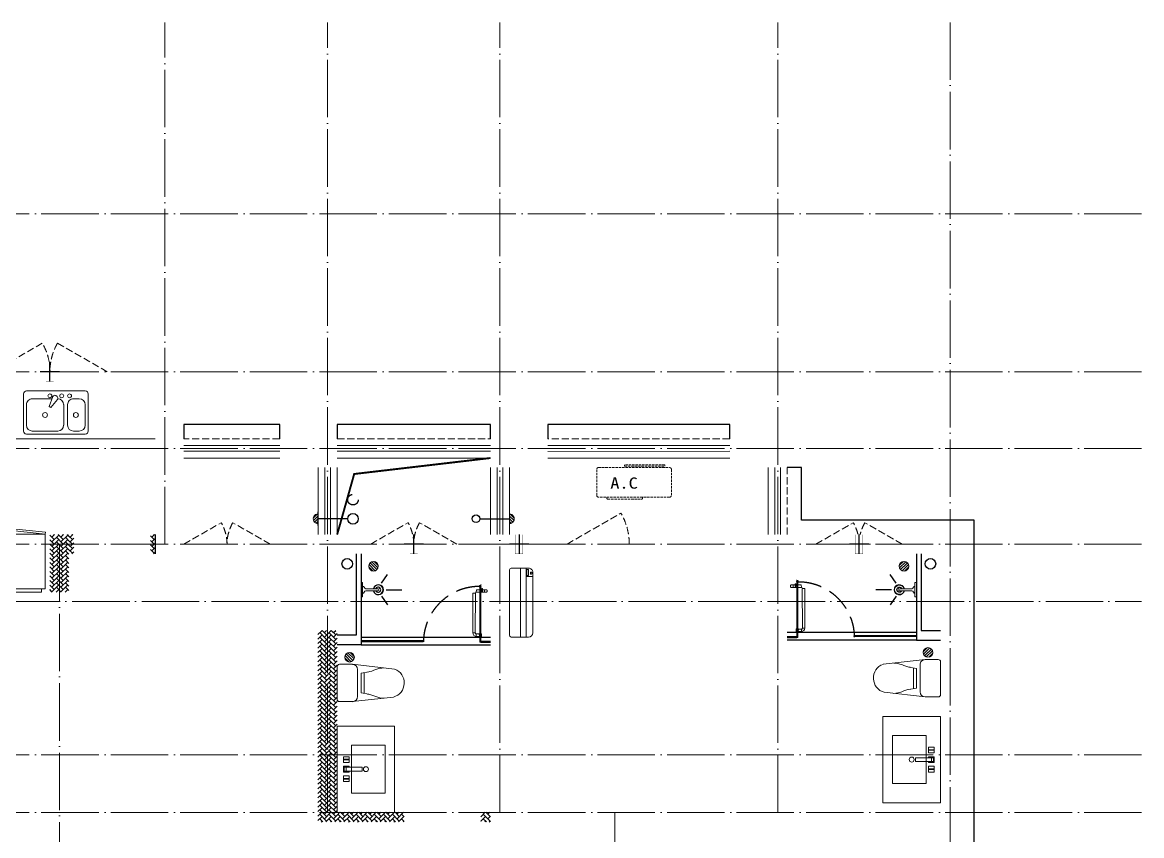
# Model space of a CAD drawing. Extents: x -518115 to 1124316, y -209821 to 1628073.
# Drawn here: x 868230 to 879917, y 369880 to 378374 of the extents above; entities that cross this region are included whole.
import ezdxf

# ---------------------------------------------------------------- set-up
doc = ezdxf.new("R2010")
doc.units = 0
doc.header["$LTSCALE"] = 1000
doc.header["$MEASUREMENT"] = 0
doc.linetypes.add('DASH', pattern=[0.35, 0.25, -0.1])
doc.linetypes.add('DOTE', pattern=[2.42, 2, -0.2, 0.02, -0.2])
for name, color, linetype in [('AH-FURNITURE', 1, 'Continuous'), ('IP-bath&kitchen-JOHNSON', 4, 'Continuous'), ('P-bath&kitchen-JOHNSON', 4, 'Continuous'), ('VPIPE-中水', 122, 'Continuous'), ('VPIPE-凝结', 150, 'Continuous'), ('VPIPE-废水', 31, 'Continuous'), ('VPIPE-雨水', 4, 'DASH'), ('保温', 6, 'Continuous'), ('建筑-排气道', 9, 'Continuous'), ('机电标识类', 1, 'Continuous'), ('看线', 251, 'Continuous')]:
    doc.layers.add(name, color=color, linetype=linetype)
for name, color, linetype, lineweight in [('DOTE', 19, 'DOTE', 9), ('LVTRY', 1, 'Continuous', 13), ('PUB_HATCH', 8, 'Continuous', 9), ('WINDOW', 144, 'Continuous', 15), ('平面-栏杆', 135, 'Continuous', 15), ('平面-看线', 45, 'Continuous', 15), ('平面-空调室内机', 176, 'Continuous', 9), ('平面-空调预留孔', 173, 'Continuous', 15), ('空调', 76, 'Continuous', 13), ('立面-洞口示意', 152, 'Continuous', 13)]:
    doc.layers.add(name, color=color, linetype=linetype, lineweight=lineweight)
doc.styles.add('DIM_FONT', font='SIMPLEX.shx', dxfattribs={"width": 0.56})
doc.styles.add('黑体', font='')
doc.styles.get('黑体').set_extended_font_data('SimHei')
pattern_1 = [(45, (0, 0), (0, 47.4157523), [100.584, -33.528]), (135, (23.708, 23.708), (3e-15, 47.4157523), [100.584, -33.528])]

# ---------------------------------------------------------------- blocks, each defined once
blk = doc.blocks.new('A$C7A951E79')
at = {"layer": 'LVTRY'}
for p, q in [((-7, 49), (-49, 7)), ((0, 28), (-47, -18)), ((0, 0), (-35, -35)), ((0, -71), (0, 71)), ((0, -28), (-18, -47))]:
    blk.add_line(p, q, dxfattribs=at)
blk.add_arc((0, 0), 49.9, 89.9757, 269.9757, dxfattribs=at)
blk.add_point((0, 0), dxfattribs=at)
blk = doc.blocks.new('A$C42425DA4')
blk.add_blockref('A$C7A951E79', (38800, 0))
at = {"xscale": -1}
blk.add_blockref('A$C7A951E79', (40800, 0), dxfattribs=at)
blk = doc.blocks.new('gsergvr')
at = {"layer": '平面-空调预留孔', "linetype": 'DASH', "ltscale": 0.1}
for p, q in [((34075, 17176), (34075, 17166)), ((34085, 17156), (34438, 17156)), ((34448, 17166), (34448, 17176))]:
    blk.add_line(p, q, dxfattribs=at)
blk.add_lwpolyline([(34729, 17176), (33989, 17176, -0.414214), (33969, 17196), (33969, 17466, -0.414214), (33989, 17486), (34729, 17486, -0.414214), (34749, 17466), (34749, 17196, -0.414214)], format="xyb", close=True, dxfattribs=at)
blk.add_lwpolyline([(34679, 17515), (34260, 17515), (34260, 17500), (34679, 17500)], close=True, dxfattribs=at)
for centre, start, end in [((34085, 17166), 180, 270), ((34438, 17166), 270, 0)]:
    blk.add_arc(centre, 10, start, end, dxfattribs=at)
at = {"layer": '平面-空调预留孔', "color": 251, "linetype": 'DASH', "ltscale": 0.1, "true_color": 0x636466, "style": '黑体', "width": 1.2}
blk.add_text('A.C', height=117, dxfattribs=at).set_placement((34111, 17265))
blk = doc.blocks.new('rtyryrtyeeretee')
at = {"layer": '平面-空调预留孔'}
blk.add_blockref('gsergvr', (635673, 326706), dxfattribs=at)
blk = doc.blocks.new('dongkong')
blk.add_wipeout([(-603756, 210771), (-603756, 210571), (-603836, 210571), (-603836, 210771)])
at = {"layer": '机电标识类', "color": 250, "linetype": 'DASH', "ltscale": 400}
for p, q in [((-603796, 210771), (-603796, 210571)), ((-603896, 210671), (-603696, 210671))]:
    blk.add_line(p, q, dxfattribs=at)
at = {"layer": '空调', "color": 6, "linetype": 'DASH', "const_width": 2}
blk.add_lwpolyline([(-603756, 210771), (-603756, 210571), (-603836, 210571), (-603836, 210771)], close=True, dxfattribs=at)
blk = doc.blocks.new('rrrrrrrrrrrra')
for p, q in [((253, 484), (-87, 484)), ((-112, 459), (-112, 324)), ((278, 324), (278, 459)), ((-112, 324), (-64, -103)), ((-59, 271), (224, 271)), ((278, 324), (228, -116)), ((-21, 232), (-34, 154)), ((191, 200), (-26, 200)), ((186, 232), (-21, 232)), ((186, 232), (199, 154))]:
    blk.add_line(p, q)
for centre, radius, start, end in [((-87, 459), 25, 90, 180), ((253, 459), 25, 0, 90), ((-59, 324), 53.3, 180, 270), ((224, 324), 53.3, 270, 0), ((-323, 210), 294, 333.5369, 351.4828), ((488, 210), 294, 188.5172, 206.4631), ((149, -3), 224, 158.5202, 180), ((16, -3), 224, 0, 21.4798), ((84, -64), 153, 195.0773, 340.1181)]:
    blk.add_arc(centre, radius, start, end)
blk = doc.blocks.new('A$C1E0F638F')
for points in [[(500, 435), (500, 85), (0, 85), (0, 435)], [(270, 30), (230, 30), (230, 195), (270, 195)], [(120, 0), (180, 0), (180, 60), (120, 60)], [(147, 55), (153, 55), (153, 5), (147, 5)], [(230, 30), (270, 30), (270, 10), (230, 10)], [(380, 0), (320, 0), (320, 60), (380, 60)], [(353, 55), (347, 55), (347, 5), (353, 5)]]:
    blk.add_lwpolyline(points, close=True)
blk.add_lwpolyline([(270, 60), (280, 60), (280, 0), (220, 0), (220, 60), (230, 60)])
blk.add_circle((250, 236), 26)
blk = doc.blocks.new('$lvtry$00000171')
for p, q in [((-74, 11), (-11, 74)), ((-70, -27), (27, 70)), ((-53, -53), (53, 53)), ((-27, -70), (70, 27)), ((11, -74), (74, -11))]:
    blk.add_line(p, q)
blk.add_circle((0, 0), 75)
blk.add_point((0, 0))
blk = doc.blocks.new('135')
blk.add_hatch(color=256).paths.add_polyline_path([(5, 2), (4, -1), (-5, 2), (-4, 5)])
for p, q in [((-6, 19), (-3, 19)), ((-3, 19), (-6, 19)), ((-6, 3), (5, -2)), ((-6, 3), (-5, 3)), ((-5, 11), (-5, 31)), ((5, 11), (-5, 11)), ((5, 10), (-5, 10)), ((-5, 3), (-4, 6)), ((-4, 6), (5, 2)), ((0, 0), (0, 39)), ((6, 19), (3, 19)), ((3, 19), (6, 19)), ((4, -1), (5, 2)), ((5, 11), (5, 32)), ((4, -1), (6, -2))]:
    blk.add_line(p, q)
for centre, radius, start, end in [((6, 16), 13.5, 151.0147, 204.8403), ((13, 4), 20.5, 163.0924, 182.0012), ((-6, 4), 1, 184.2275, 248.4661), ((-5, 22), 0.5, 335.7643, 151.0147), ((4, 18), 9.42, 155.7643, 171.9773), ((9, 15), 14.6, 166.278, 198.0953), ((14, 4), 19.5, 163.7443, 182.5269), ((-5, 3), 0.5, 181.9385, 247.2597), ((5, 22), 0.5, 29.8425, 204.574), ((-6, 17), 11.7, 10.475, 24.574), ((-6, 15), 12.4, 338.6449, 16.0476), ((29, 7), 24, 172.9439, 199.2318), ((-6, 16), 13.4, 334.9111, 29.8425), ((26, 6), 20.6, 169.1454, 199.9526), ((6, -1), 1.17, 247.4597, 19.9526), ((6, -1), 0.5, 247.4597, 19.2318)]:
    blk.add_arc(centre, radius, start, end)
blk.add_open_spline([(-5, 31), (-4, 31), (-2, 33), (1, 29), (3, 31), (5, 32)], degree=3, knots=[0, 0, 0, 0, 3.066329, 6.218313, 11.124135, 11.124135, 11.124135, 11.124135])
blk = doc.blocks.new('SDFAWERAWER')
at = {"layer": 'LVTRY', "color": 1}
for p, q in [((593988, -1242191), (593978, -1242214)), ((594017, -1242203), (593988, -1242191)), ((593941, -1242210), (593784, -1242595)), ((593965, -1242220), (593807, -1242604)), ((593941, -1242210), (593965, -1242220)), ((594007, -1242226), (593978, -1242214)), ((594016, -1242220), (594027, -1242193)), ((594016, -1242220), (594022, -1242223)), ((594026, -1242204), (594018, -1242222)), ((594018, -1242222), (594021, -1242220)), ((594025, -1242211), (594021, -1242220)), ((594023, -1242221), (594022, -1242223)), ((594022, -1242223), (594024, -1242222)), ((594023, -1242211), (594030, -1242194)), ((594024, -1242221), (594024, -1242222)), ((594025, -1242211), (594031, -1242197)), ((594027, -1242193), (594033, -1242195)), ((594028, -1242234), (594078, -1242255)), ((594030, -1242194), (594031, -1242197)), ((594032, -1242197), (594033, -1242195)), ((594033, -1242195), (594034, -1242197)), ((594034, -1242198), (594034, -1242197)), ((594047, -1242201), (594036, -1242229)), ((594036, -1242229), (594039, -1242230)), ((594037, -1242211), (594088, -1242232)), ((594039, -1242230), (594045, -1242214)), ((594039, -1242230), (594042, -1242228)), ((594042, -1242228), (594051, -1242205)), ((594050, -1242202), (594043, -1242218)), ((594047, -1242201), (594050, -1242202)), ((594050, -1242202), (594051, -1242205)), ((594057, -1242246), (594067, -1242223)), ((593784, -1242595), (593807, -1242604)), ((593803, -1242641), (593813, -1242618)), ((593803, -1242641), (593833, -1242653)), ((593813, -1242618), (593842, -1242630)), ((593842, -1242630), (593833, -1242653)), ((593834, -1242656), (593833, -1242653)), ((593845, -1242629), (593834, -1242656)), ((593836, -1242657), (593834, -1242656)), ((593848, -1242630), (593836, -1242657)), ((593845, -1242629), (593842, -1242630)), ((593848, -1242630), (593845, -1242629)), ((593847, -1242662), (593858, -1242634)), ((593850, -1242663), (593861, -1242635)), ((593852, -1242662), (593862, -1242637)), ((593858, -1242634), (593861, -1242635)), ((593861, -1242635), (593862, -1242637)), ((593847, -1242662), (593850, -1242663))]:
    blk.add_line(p, q, dxfattribs=at)
blk.add_lwpolyline([(593823, -1242717), (594046, -1242174), (594037, -1242170), (593814, -1242713)], close=True, dxfattribs=at)
blk.add_arc((594075, -1242240), 15.3, 281.7932, 33.7019, dxfattribs=at)
for centre, major_axis, start_param, end_param in [((593974, -1242224), (3.93, 9.6), 0, 1.570796), ((593817, -1242608), (13.5, 33.1), 1.570796, 3.141593), ((593817, -1242608), (3.93, 9.6), 1.570796, 3.141593)]:
    blk.add_ellipse(centre, major_axis=major_axis, ratio=1, start_param=start_param, end_param=end_param, dxfattribs=at)
at = {"layer": 'P-bath&kitchen-JOHNSON', "color": 8, "linetype": 'DASH'}
blk.add_arc((593810, -1242714), 586, 67.5369, 157.1325, dxfattribs=at)
at = {"layer": 'LVTRY', "color": 1, "xscale": -1, "rotation": 157.7329157530927}
blk.add_blockref('135', (594045, -1242162), dxfattribs=at)
blk = doc.blocks.new('A$C5DCB2F21')
at = {"layer": 'IP-bath&kitchen-JOHNSON', "color": 8}
for p, q in [((-68, -213), (-158, -275)), ((68, -213), (158, -275)), ((0, -261), (0, -425))]:
    blk.add_line(p, q, dxfattribs=at)
at = {"layer": 'IP-bath&kitchen-JOHNSON', "color": 250}
for centre, major_axis, ratio, start_param, end_param in [((0, -179), (-51, 0), 0.990052, -1.36297, 4.504563), ((0, -178), (-26.8, 0), 0.994812, -1.167677, 4.309269)]:
    blk.add_ellipse(centre, major_axis=major_axis, ratio=ratio, start_param=start_param, end_param=end_param, dxfattribs=at)
at = {"layer": 'LVTRY', "color": 1}
for p, q in [((74, 0), (-74, 0)), ((-10, -174), (-10, -49)), ((11, -174), (11, -49))]:
    blk.add_line(p, q, dxfattribs=at)
blk.add_lwpolyline([(74, 0), (74, -16), (-74, -16), (-74, 0)], dxfattribs=at)
for points in [[(-26, -31, -0.364142), (-38, -16, -0.020495)], [(-10, -49, 0.214893), (-26, -31, 7.649644)], [(11, -49, -0.21439), (26, -31, -7.649644)], [(26, -31, 0.364142), (38, -16, 0.020495)]]:
    blk.add_lwpolyline(points, format="xyb", dxfattribs=at)
blk.add_arc((0, -174), 10.5, 180, 0, dxfattribs=at)
for centre, major_axis, ratio, start_param, end_param in [((0, -181), (53.6, 0), 0.987577, 1.76809, 7.656688), ((-12, -165), (0, 1.43), 0.85, -1.570796, 4.712389), ((-12, -189), (0, 1.43), 0.85, 4.712389, 10.995574), ((12, -165), (0, 1.43), 0.85, 4.712389, 10.995574), ((12, -189), (0, 1.43), 0.85, 4.712389, 10.995574)]:
    blk.add_ellipse(centre, major_axis=major_axis, ratio=ratio, start_param=start_param, end_param=end_param, dxfattribs=at)
blk = doc.blocks.new('DSGDFGF')
at = {"layer": 'IP-bath&kitchen-JOHNSON'}
for p, q in [((676542, 342985), (677892, 342985)), ((676542, 342950), (677192, 342950)), ((676542, 342940), (677192, 342940)), ((676542, 342905), (677892, 342905)), ((677192, 342940), (677192, 342950)), ((677892, 342940), (677792, 342940)), ((677792, 342930), (677792, 342940)), ((677892, 342930), (677792, 342930))]:
    blk.add_line(p, q, dxfattribs=at)
at = {"layer": 'IP-bath&kitchen-JOHNSON', "color": 8}
for points in [[(676542, 343855), (676542, 342905), (676292, 342905)], [(676492, 343855), (676492, 343005), (676292, 343005)]]:
    blk.add_lwpolyline(points, dxfattribs=at)
at = {"layer": 'LVTRY', "color": 1}
blk.add_lwpolyline([(676892, 341155), (676292, 341155), (676292, 342055), (676892, 342055)], close=True, dxfattribs=at)
at = {"layer": 'IP-bath&kitchen-JOHNSON'}
for name, p, rotation in [('A$C5DCB2F21', (676542, 343480), 90.00848852444699), ('SDFAWERAWER', (-342526, 1268091), 22.25976934310714)]:
    blk.add_blockref(name, p, dxfattribs=dict(at, rotation=rotation))
at = {"layer": 'LVTRY', "xscale": -0.6666666667107826, "yscale": 0.6666666667107826}
for p in [(676672, 343725), (676422, 342775)]:
    blk.add_blockref('$lvtry$00000171', p, dxfattribs=at)
at = {"layer": 'LVTRY', "color": 1, "extrusion": (0, 0, -1), "xscale": -1, "zscale": -1, "rotation": 270}
blk.add_blockref('rrrrrrrrrrrra', (-676776, 342423), dxfattribs=at)
at = {"layer": 'LVTRY', "color": 1, "xscale": -1, "rotation": 270}
blk.add_blockref('A$C1E0F638F', (676357, 341356), dxfattribs=at)
blk = doc.blocks.new('A$C001338C2')
for p, q in [((845, 304), (55, 304)), ((109, 215), (109, 304)), ((0, 249), (0, 22)), ((900, 22), (900, 249)), ((22, 0), (878, 0))]:
    blk.add_line(p, q)
at = {"lineweight": 5}
for p, q in [((900, 215), (0, 215)), ((900, 143), (0, 143))]:
    blk.add_line(p, q, dxfattribs=at)
for points in [[(89, 226), (22, 226, -0.414214), (17, 232), (17, 243, -0.414214), (22, 249), (89, 249, -0.414214), (95, 243), (95, 232, -0.414214)], [(73, 275), (57, 275, -0.414214), (51, 281), (51, 283, -0.414214), (57, 289), (73, 289, -0.414214), (79, 283), (79, 281, -0.414214)]]:
    blk.add_lwpolyline(points, format="xyb", close=True)
for centre, radius, start, end in [((55, 249), 55, 90, 180), ((845, 249), 55, 360, 90), ((22, 22), 22, 180, 270), ((878, 22), 22, 270, 360)]:
    blk.add_arc(centre, radius, start, end)
blk = doc.blocks.new('GDFGDGRD')
at = {"layer": '保温', "linetype": 'ByBlock', "ltscale": 10}
h = blk.add_hatch(dxfattribs=at)
h.set_pattern_fill('AR-HBONE', color=251, scale=55)
h.set_pattern_definition(pattern_1)
h.paths.add_polyline_path([(428967, 372824), (428967, 373024), (428917, 373024), (428917, 372824)])
h = blk.add_hatch(dxfattribs=at)
h.set_pattern_fill('AR-HBONE', color=251, scale=55)
h.set_pattern_definition(pattern_1)
h.paths.add_polyline_path([(429817, 372824), (429817, 373024), (429767, 373024), (429767, 372824)])
h = blk.add_hatch(dxfattribs=at)
h.set_pattern_fill('AR-HBONE', color=251, scale=55)
h.set_pattern_definition(pattern_1)
h.paths.add_polyline_path([(430018, 372424), (430017, 373024), (429817, 373024), (429818, 372424)])
h = blk.add_hatch(dxfattribs=at)
h.set_pattern_fill('AR-HBONE', color=251, scale=55)
h.set_pattern_definition(pattern_1)
h.paths.add_polyline_path([(427217, 370024), (427217, 372024), (427017, 372024), (427017, 370024)])
h = blk.add_hatch(dxfattribs=at)
h.set_pattern_fill('AR-HBONE', color=251, scale=55)
h.set_pattern_definition(pattern_1)
h.paths.add_polyline_path([(425517, 370024), (425517, 370124), (425417, 370124), (425417, 370024)])
h = blk.add_hatch(dxfattribs=at)
h.set_pattern_fill('AR-HBONE', color=251, scale=55)
h.set_pattern_definition(pattern_1)
h.paths.add_polyline_path([(427017, 370024), (427017, 370124), (426317, 370124), (426317, 370024)])
at = {"layer": '保温', "color": 251, "linetype": 'ByBlock', "ltscale": 10}
blk.add_line((428917, 373024), (428917, 372824), dxfattribs=at)
blk = doc.blocks.new('rtyg7uyhg')
at = {"layer": 'LVTRY'}
for p, q in [((194235, 45489), (193621, 45489)), ((193590, 45458), (193590, 45069)), ((193621, 45131), (193621, 45346)), ((193682, 45407), (193888, 45407)), ((193896, 45430), (193858, 45326)), ((193875, 45316), (193946, 45401)), ((193926, 45440), (193940, 45432)), ((194010, 45346), (194010, 45131)), ((194051, 45131), (194051, 45346)), ((194112, 45407), (194173, 45407)), ((194235, 45346), (194235, 45131)), ((194265, 45069), (194265, 45458)), ((193858, 45326), (193875, 45316)), ((193621, 45039), (194235, 45039)), ((193948, 45069), (193682, 45069)), ((194173, 45069), (194112, 45069))]:
    blk.add_line(p, q, dxfattribs=at)
for centre, radius in [((193866, 45438), 20.5), ((193989, 45438), 20.5), ((194071, 45438), 20.5), ((193815, 45238), 25.6), ((194137, 45238), 25.6)]:
    blk.add_circle(centre, radius, dxfattribs=at)
for centre, radius, start, end in [((193621, 45458), 30.7, 90, 180), ((194235, 45458), 30.7, 360, 90), ((193682, 45346), 61.4, 90, 180), ((193916, 45423), 20.5, 60, 159.4623), ((193930, 45414), 20.5, 320.5377, 60), ((193948, 45346), 61.4, 360, 90), ((194112, 45346), 61.4, 90, 180), ((194173, 45346), 61.4, 360, 90), ((193682, 45131), 61.4, 180, 270), ((193948, 45131), 61.4, 270, 360), ((194112, 45131), 61.4, 180, 270), ((194173, 45131), 61.4, 270, 360), ((193621, 45069), 30.7, 180, 270), ((194235, 45069), 30.7, 270, 360)]:
    blk.add_arc(centre, radius, start, end, dxfattribs=at)
at = {"layer": 'LVTRY', "style": 'DIM_FONT', "width": 0.8, "flags": 9}
for tag in ['YSIZE', 'XSIZE']:
    blk.add_attdef(tag, (193928, 45488), '', height=0.5, rotation=90, dxfattribs=at)
blk = doc.blocks.new('A$C60D053AF')
at = {"layer": 'AH-FURNITURE', "color": 8}
for p, q in [((233, -90), (128, -90)), ((233, -110), (128, -110)), ((193, -71), (328, -71)), ((193, -91), (328, -91)), ((342, -97), (370, -143)), ((356, -83), (384, -129)), ((245, -129), (245, -122)), ((265, -129), (265, -122)), ((255, -281), (255, -251)), ((255, -281), (393, -281)), ((393, -281), (393, -251))]:
    blk.add_line(p, q, dxfattribs=at)
for points in [[(170, -68, 1), (170, -94), (193, -94), (193, -68)], [(234, -251), (414, -251, 0.414214), (424, -241), (424, -111, 0.414214), (414, -101), (234, -101, 0.414214), (224, -111), (224, -241, 0.414214)], [(268, -122), (268, -107, 0.414214), (248, -87), (233, -87), (233, -113), (242, -113), (242, -122)], [(242, -152, 1), (268, -152), (268, -129), (242, -129)], [(384, -161, 1), (402, -143), (386, -127), (368, -145)]]:
    blk.add_lwpolyline(points, format="xyb", close=True, dxfattribs=at)
for centre, radius in [((100, -100), 30), ((255, -152), 15), ((255, -152), 10), ((393, -152), 15), ((393, -152), 10)]:
    blk.add_circle(centre, radius, dxfattribs=at)
for radius in [40, 20]:
    blk.add_arc((328, -111), radius, 45, 90, dxfattribs=at)
blk = doc.blocks.new('A-Kitchen-7')
at = {"layer": 'LVTRY'}
for p, q in [((-519, 780), (-7, 834)), ((-515, 756), (-519, 780)), ((-4, 811), (-515, 756)), ((515, 756), (-515, 756)), ((-515, 756), (-515, 40)), ((-486, 761), (-485, 756)), ((-29, 767), (-112, 756)), ((-29, 767), (-35, 806)), ((-7, 834), (-4, 811)), ((515, 780), (0, 780)), ((0, 756), (0, 780)), ((515, 756), (515, 780)), ((515, 40), (515, 756)), ((-515, 40), (515, 40))]:
    blk.add_line(p, q, dxfattribs=at)
blk.add_lwpolyline([(-469, 40), (-469, 0), (469, 0), (469, 40)], close=True, dxfattribs=at)
blk = doc.blocks.new('*U66')
h = blk.add_hatch(color=5)
h.set_gradient(color1=(0, 0, 255), rotation=180, tint=1)
h.paths.add_polyline_path([(0, 0), (-6.35, -6.35), (-6.35, -2.159), (-15, -2.159), (-15, 2.159), (-6.35, 2.159), (-6.35, 6.35)])
at = {"color": 0, "linetype": 'Continuous'}
blk.add_lwpolyline([(0, 0), (-6.35, -6.35), (-6.35, -2.159), (-15, -2.159), (-15, 2.159), (-6.35, 2.159), (-6.35, 6.35)], close=True, dxfattribs=at)
blk = doc.blocks.new('sgrsefv')
at = {"layer": 'PUB_HATCH'}
blk.add_hatch(color=256, dxfattribs=at).paths.add_polyline_path([(1112933, 840916), (1112933, 840646), (1113073, 840646), (1113073, 840661), (1112968, 840661), (1112948, 840681), (1112948, 840881), (1112968, 840901), (1113288, 840901), (1113308, 840881), (1113308, 840681), (1113288, 840661), (1113183, 840661), (1113183, 840646), (1113323, 840646), (1113323, 840916)])
at = {"layer": 'LVTRY', "color": 1}
for p, q in [((1113073, 840661), (1113073, 840646)), ((1113183, 840661), (1113183, 840646))]:
    blk.add_line(p, q, dxfattribs=at)
for points in [[(1112918, 840931), (1113338, 840931), (1113338, 840631), (1112918, 840631)], [(1112933, 840916), (1113323, 840916), (1113323, 840646), (1112933, 840646)], [(1113288, 840661), (1112968, 840661), (1112948, 840681), (1112948, 840881), (1112968, 840901), (1113288, 840901), (1113308, 840881), (1113308, 840681), (1113288, 840661)]]:
    blk.add_lwpolyline(points, close=True, dxfattribs=at)
at = {"layer": '立面-洞口示意'}
blk.add_lwpolyline([(1112918, 840931), (1113182, 840837), (1113338, 840631)], dxfattribs=at)
at = {"layer": '建筑-排气道', "xscale": -5, "yscale": 5, "zscale": 5, "rotation": 270}
blk.add_blockref('*U66', (1113118, 840599), dxfattribs=at)
blk = doc.blocks.new('FRSDFDGDGDRGDR')
at = {"layer": '平面-空调预留孔'}
for p, q in [((699612, 775044), (699612, 775441)), ((699619, 775448), (699746, 775448)), ((699746, 775448), (699746, 775355)), ((699720, 775342), (699720, 775143)), ((699727, 775349), (699740, 775349)), ((699727, 775136), (699740, 775136)), ((699746, 775130), (699746, 775037)), ((699746, 775037), (699619, 775037))]:
    blk.add_line(p, q, dxfattribs=at)
blk.add_lwpolyline([(699766, 775167), (699793, 775154), (699793, 775057), (699766, 775044), (699766, 775018), (699619, 775018, -0.414214), (699593, 775044), (699593, 775441, -0.414214), (699619, 775468), (699766, 775468), (699766, 775441), (699793, 775428), (699793, 775332), (699766, 775318)], format="xyb", close=True, dxfattribs=at)
for centre, radius in [((699740, 775332), 10.6), ((699740, 775243), 15.8), ((699740, 775154), 10.6)]:
    blk.add_circle(centre, radius, dxfattribs=at)
for centre, start, end in [((699619, 775441), 90, 180), ((699727, 775342), 90, 180), ((699740, 775355), 270, 360), ((699727, 775143), 180, 270), ((699740, 775130), 0, 90), ((699619, 775044), 180, 270)]:
    blk.add_arc(centre, 6.6, start, end, dxfattribs=at)
blk = doc.blocks.new('GDGDRGDRGRD')
at = {"layer": 'LVTRY', "color": 251}
for p, q in [((430081, 371515), (429865, 371758)), ((430335, 371758), (429865, 371758)), ((429865, 371758), (429865, 370858)), ((430235, 370858), (430235, 371758)), ((430335, 371515), (430081, 371515)), ((430081, 371515), (430081, 371100)), ((429865, 370858), (430081, 371100)), ((430081, 371100), (430335, 371100)), ((429865, 370858), (430335, 370858))]:
    blk.add_line(p, q, dxfattribs=at)
at = {"layer": 'LVTRY'}
for p, q in [((429915, 370948), (429915, 371668)), ((429925, 371678), (430325, 371678)), ((430045, 371658), (430045, 371568)), ((430050, 371658), (430045, 371658)), ((430050, 371568), (430050, 371658)), ((430235, 371668), (430235, 370948)), ((429975, 371526), (430102, 371526)), ((429975, 371521), (429975, 371526)), ((429995, 371628), (429995, 371418)), ((430000, 371628), (430000, 371418)), ((430290, 371638), (430005, 371638)), ((430290, 371633), (430005, 371633)), ((430045, 371568), (430050, 371568)), ((430220, 371526), (430092, 371526)), ((430092, 371526), (430092, 371521)), ((430102, 371526), (430102, 371521)), ((430195, 371418), (430195, 371628)), ((430200, 371418), (430200, 371628)), ((430220, 371521), (430220, 371526)), ((430102, 371521), (429975, 371521)), ((430005, 371413), (430290, 371413)), ((430005, 371408), (430290, 371408)), ((430045, 371388), (430045, 371478)), ((430045, 371478), (430050, 371478)), ((430050, 371478), (430050, 371388)), ((430092, 371521), (430220, 371521)), ((430235, 371100), (430235, 371515)), ((429935, 371358), (429974, 371358)), ((429955, 371339), (429955, 371378)), ((430050, 371388), (430045, 371388)), ((429935, 371258), (429974, 371258)), ((429955, 371239), (429955, 371278)), ((429995, 370988), (429995, 371198)), ((430000, 370988), (430000, 371198)), ((430005, 371208), (430290, 371208)), ((430005, 371203), (430290, 371203)), ((430045, 371228), (430045, 371138)), ((430050, 371228), (430045, 371228)), ((430050, 371138), (430050, 371228)), ((430195, 371198), (430195, 370988)), ((430200, 371198), (430200, 370988)), ((430102, 371096), (429975, 371096)), ((429975, 371096), (429975, 371091)), ((429975, 371091), (430102, 371091)), ((430045, 371138), (430050, 371138)), ((430092, 371091), (430092, 371096)), ((430092, 371096), (430220, 371096)), ((430220, 371091), (430092, 371091)), ((430102, 371091), (430102, 371096)), ((430220, 371096), (430220, 371091)), ((430290, 370983), (430005, 370983)), ((430290, 370978), (430005, 370978)), ((430045, 370958), (430045, 371048)), ((430045, 371048), (430050, 371048)), ((430050, 370958), (430045, 370958)), ((430050, 371048), (430050, 370958)), ((430325, 370938), (429925, 370938))]:
    blk.add_line(p, q, dxfattribs=at)
blk.add_lwpolyline([(429609, 370758), (429735, 370758), (429735, 371758), (427635, 371758)], dxfattribs=at)
for centre, radius in [((430147, 371523), 29.7), ((430147, 371523), 11.7), ((429955, 371358), 17), ((429955, 371258), 17), ((430147, 371093), 29.7), ((430147, 371093), 11.7)]:
    blk.add_circle(centre, radius, dxfattribs=at)
for centre, radius, start, end in [((429925, 371668), 10, 90, 180), ((430225, 371668), 10, 0, 90), ((430005, 371628), 10, 90, 180), ((430005, 371628), 5, 90, 180), ((430047, 371523), 56.7, 2.2742, 87.7258), ((430047, 371523), 52.2, 2.4704, 87.5296), ((430147, 371523), 56.7, 92.2742, 177.7258), ((430147, 371523), 52.2, 92.4704, 177.5296), ((430190, 371628), 10, 0, 90), ((430190, 371628), 5, 0, 90), ((430005, 371418), 10, 180, 270), ((430005, 371418), 5, 180, 270), ((430047, 371523), 56.7, 272.2742, 357.7258), ((430047, 371523), 52.2, 272.4704, 357.5296), ((430147, 371523), 56.7, 182.2742, 267.7258), ((430147, 371523), 52.2, 182.4704, 267.5296), ((430190, 371418), 5, 270, 0), ((430190, 371418), 10, 270, 0), ((430005, 371198), 10, 90, 180), ((430005, 371198), 5, 90, 180), ((430190, 371198), 10, 0, 90), ((430190, 371198), 5, 0, 90), ((430047, 371093), 56.7, 2.2742, 87.7258), ((430047, 371093), 52.2, 2.4704, 87.5296), ((430047, 371093), 56.7, 272.2742, 357.7258), ((430047, 371093), 52.2, 272.4704, 357.5296), ((430147, 371093), 56.7, 92.2742, 177.7258), ((430147, 371093), 56.7, 182.2742, 267.7258), ((430147, 371093), 52.2, 92.4704, 177.5296), ((430147, 371093), 52.2, 182.4704, 267.5296), ((429925, 370948), 10, 180, 270), ((430005, 370988), 10, 180, 270), ((430005, 370988), 5, 180, 270), ((430190, 370988), 5, 270, 0), ((430190, 370988), 10, 270, 0), ((430225, 370948), 10, 270, 0)]:
    blk.add_arc(centre, radius, start, end, dxfattribs=at)
at = {"xscale": -1, "rotation": 270}
blk.add_blockref('FRSDFDGDGDRGDR', (-345583, -327434), dxfattribs=at)
at = {"xscale": -1}
blk.add_blockref('rtyg7uyhg', (622600, 326770), dxfattribs=at)
for name, p, rotation in [('A$C60D053AF', (430135, 372358), 270), ('sgrsefv', (1543253, 1211090), 180)]:
    blk.add_blockref(name, p, dxfattribs=dict(rotation=rotation))
at = {"layer": 'LVTRY', "color": 1, "extrusion": (0, 0, -1), "xscale": -0.7999999999883585, "yscale": 0.7999999999883585, "zscale": -0.7999999999883585}
blk.add_blockref('A-Kitchen-7', (-429197, 370159), dxfattribs=at)
blk = doc.blocks.new('GDGDRGDGRD')
at = {"layer": 'IP-bath&kitchen-JOHNSON'}
for p, q in [((490533, 524228), (491883, 524228)), ((490533, 524193), (491183, 524193)), ((490533, 524183), (491183, 524183)), ((491183, 524183), (491183, 524193)), ((491883, 524183), (491783, 524183)), ((491783, 524173), (491783, 524183)), ((491883, 524173), (491783, 524173)), ((490533, 524148), (491883, 524148))]:
    blk.add_line(p, q, dxfattribs=at)
at = {"layer": 'IP-bath&kitchen-JOHNSON', "color": 8}
for points in [[(490533, 525048), (490533, 524148), (490283, 524148)], [(490483, 525048), (490483, 524248), (490283, 524248)]]:
    blk.add_lwpolyline(points, dxfattribs=at)
at = {"layer": 'LVTRY', "color": 1}
blk.add_lwpolyline([(490883, 522448), (490283, 522448), (490283, 523348), (490883, 523348)], close=True, dxfattribs=at)
at = {"layer": 'IP-bath&kitchen-JOHNSON'}
for name, p, rotation in [('A$C5DCB2F21', (490533, 524673), 90.008488524447), ('SDFAWERAWER', (-528536, 1449334), 22.25976934310711)]:
    blk.add_blockref(name, p, dxfattribs=dict(at, rotation=rotation))
at = {"layer": 'LVTRY', "xscale": -0.6666666667107826, "yscale": 0.6666666667107826}
for p in [(490663, 524918), (490413, 524018)]:
    blk.add_blockref('$lvtry$00000171', p, dxfattribs=at)
at = {"layer": 'LVTRY', "color": 1, "extrusion": (0, 0, -1), "xscale": -1, "zscale": -1, "rotation": 270}
blk.add_blockref('rrrrrrrrrrrra', (-490766, 523666), dxfattribs=at)
at = {"layer": 'LVTRY', "color": 1, "xscale": -1, "rotation": 270}
blk.add_blockref('A$C1E0F638F', (490347, 522649), dxfattribs=at)
blk = doc.blocks.new('GDGDGDSDA')
at = {"layer": 'DOTE', "linetype": 'DOTE', "ltscale": 0.3}
for p, q in [((461135, 370658), (461135, 376108)), ((462835, 367858), (462835, 376108)), ((464635, 367858), (464635, 376108)), ((467535, 367858), (467535, 376108)), ((469335, 376108), (469335, 359558)), ((471335, 374108), (417335, 374108)), ((471335, 372458), (417335, 372458)), ((471335, 371658), (417335, 371658)), ((471335, 370658), (417335, 370658)), ((460035, 370658), (460035, 359558)), ((417335, 370059), (471335, 370059)), ((471335, 368458), (417335, 368458)), ((471335, 367858), (417335, 367858)), ((465835, 367858), (465835, 359558))]:
    blk.add_line(p, q, dxfattribs=at)

msp = doc.modelspace()

# ---------------------------------------------------------------- linework, layer by layer
at = {"color": 6, "const_width": 20}
msp.add_lwpolyline([(871516.3, 373023.7), (871694.5, 373657.1), (873116.6, 373823.7)], dxfattribs=at)
at = {"layer": 'VPIPE-中水', "linetype": 'Continuous'}
for centre in [(871621.8, 372718.7), (877711.4, 372718.8)]:
    msp.add_circle(centre, 55, dxfattribs=at)
at = {"layer": 'VPIPE-凝结', "ltscale": 0.1}
for p, q in [((871626.6, 373189.3), (871316.8, 373189.3)), ((873006.6, 373189.3), (873316.8, 373189.3))]:
    msp.add_line(p, q, dxfattribs=at)
at = {"layer": 'VPIPE-凝结'}
msp.add_circle((872966.6, 373189.3), 40, dxfattribs=at)
at = {"layer": 'VPIPE-废水'}
msp.add_circle((871681.6, 373188.7), 55, dxfattribs=at)
at = {"layer": 'VPIPE-雨水'}
msp.add_circle((871681.6, 373388.7), 55, dxfattribs=at)
at = {"layer": 'WINDOW', "color": 250, "linetype": 'DASH', "ltscale": 0.3}
for points in [[(873916.6, 372923.7), (874479.7, 373248.4, -0.1314846), (874566.6, 372923.7)], [(869916.6, 372923.7), (870306.3, 373148.7, -0.1316053), (870366.6, 372923.7)], [(870816.6, 372923.7), (870426.8, 373148.7, 0.1316053), (870366.6, 372923.7)], [(876516.5, 372923.7), (876906.2, 373148.7, -0.1316053), (876966.5, 372923.7)], [(877416.5, 372923.7), (877026.7, 373148.7, 0.1316053), (876966.5, 372923.7)]]:
    msp.add_lwpolyline(points, format="xyb", dxfattribs=at)
at = {"layer": '平面-栏杆'}
for points in [[(869916.6, 373953.9), (870916.6, 373954)], [(869916.6, 373893.9), (870916.6, 373894)], [(871516.6, 373953.8), (873116.6, 373954)], [(871516.6, 373893.8), (873116.6, 373894)], [(873716.6, 373953.7), (875616.6, 373954)], [(873716.6, 373893.7), (875616.6, 373894)], [(871386.6, 373723.7), (871386.9, 373023.7)], [(871446.6, 373723.7), (871446.9, 373023.7)], [(873186.6, 373723.7), (873186.9, 373023.7)], [(873246.6, 373723.7), (873246.9, 373023.7)], [(876086.3, 373723.7), (876086.6, 373023.7)], [(876146.3, 373723.7), (876146.6, 373023.7)]]:
    msp.add_lwpolyline(points, dxfattribs=at)
at = {"layer": '平面-看线'}
for p, q in [((871516.9, 373023.7), (871516.6, 373723.7)), ((873316.9, 373023.7), (873316.6, 373723.7))]:
    msp.add_line(p, q, dxfattribs=at)
at = {"layer": '平面-看线', "linetype": 'DASH', "ltscale": 0.3}
msp.add_line((876216.6, 373023.7), (876216.3, 373723.7), dxfattribs=at)
for points in [[(870916.6, 374023.7), (869916.6, 374023.7)], [(871516.6, 374023.7), (873116.6, 374023.7)], [(875616.6, 374023.7), (873716.6, 374023.7)]]:
    msp.add_lwpolyline(points, dxfattribs=at)
at = {"layer": '平面-看线'}
for points in [[(869916.6, 373823.7), (870916.6, 373823.7)], [(871516.6, 373823.7), (873116.6, 373823.7)], [(875616.6, 373823.7), (873716.6, 373823.7)], [(871316.6, 373723.7), (871316.9, 373023.7)], [(873116.6, 373723.7), (873116.9, 373023.7)], [(876016.3, 373723.7), (876016.6, 373023.7)]]:
    msp.add_lwpolyline(points, dxfattribs=at)
at = {"layer": '看线', "color": 202, "ltscale": 0.5}
for points in [[(870916.6, 374023.7), (870916.6, 374173.7), (869916.6, 374173.7), (869916.6, 374023.7)], [(873116.6, 374023.7), (873116.6, 374173.7), (871516.6, 374173.7), (871516.6, 374023.7)], [(875616.6, 374023.7), (875616.6, 374173.7), (873716.6, 374173.7), (873716.6, 374023.7)]]:
    msp.add_lwpolyline(points, dxfattribs=at)

# ---------------------------------------------------------------- block references
for name, p in [('rtyryrtyeeretee', (204584.7, 29532.7)), ('A$C42425DA4', (832516.4, 373189.3))]:
    msp.add_blockref(name, p)
at = {"layer": '平面-空调室内机', "ltscale": 0.3, "rotation": 180}
msp.add_blockref('dongkong', (264720.5, 585394.5), dxfattribs=at)
at = {"layer": '平面-空调预留孔', "xscale": 0.8000000000465648, "yscale": 0.8000000000465648, "zscale": 0.8000000000465648, "rotation": 270.0000002334302}
msp.add_blockref('A$C001338C2', (873316.6, 372674), dxfattribs=at)

# ---------------------------------------------------------------- next in the draw order: linework, layer by layer
at = {"layer": 'WINDOW', "color": 250, "linetype": 'DASH', "ltscale": 0.3}
for points in [[(867918.4, 374723.7), (868438, 375023.7, -0.1316523), (868518.4, 374723.7)], [(869116.6, 374723.7), (868597, 375023.7, 0.1316523), (868516.6, 374723.7)]]:
    msp.add_lwpolyline(points, format="xyb", dxfattribs=at)

# ---------------------------------------------------------------- next in the draw order: block references
at = {"xscale": -1}
msp.add_blockref('GDGDRGDRGRD', (1297251.4, 2265.4), dxfattribs=at)
at = {"layer": '平面-空调室内机', "ltscale": 0.3, "xscale": -1}
msp.add_blockref('dongkong', (269620.3, 162253), dxfattribs=at)
at = {"layer": '平面-空调室内机', "ltscale": 0.3, "rotation": 180}
msp.add_blockref('dongkong', (273170.5, 583594.7), dxfattribs=at)

# ---------------------------------------------------------------- next in the draw order: linework, layer by layer
at = {"layer": '看线', "color": 201}
msp.add_lwpolyline([(875366.6, 364773.7), (878166.6, 364773.7), (878166.6, 373173.7), (876366.3, 373173.7), (876366.3, 373723.7), (876216.3, 373723.7)], dxfattribs=at)

# ---------------------------------------------------------------- next in the draw order: block references
msp.add_blockref('DSGDFGF', (195224.3, 28968.4))
at = {"xscale": -1}
msp.add_blockref('GDGDRGDGRD', (1368098.9, -152224.7), dxfattribs=at)

# ---------------------------------------------------------------- next in the draw order: block references
at = {"layer": '平面-空调室内机', "ltscale": 0.3, "rotation": 180}
msp.add_blockref('dongkong', (268520.5, 583594.5), dxfattribs=at)

# ---------------------------------------------------------------- next in the draw order: linework, layer by layer
at = {"layer": 'WINDOW', "color": 250, "linetype": 'DASH', "ltscale": 0.3}
for points in [[(871866.5, 372923.7), (872256.2, 373148.7, -0.1316053), (872316.5, 372923.7)], [(872766.5, 372923.7), (872376.7, 373148.7, 0.1316053), (872316.5, 372923.7)]]:
    msp.add_lwpolyline(points, format="xyb", dxfattribs=at)

# ---------------------------------------------------------------- next in the draw order: block references
msp.add_blockref('GDGDGDSDA', (408581.8, 2265.4))
at = {"xscale": -1}
msp.add_blockref('GDFGDGRD', (1298533.2, 0), dxfattribs=at)

doc.saveas('drawing.dxf')
